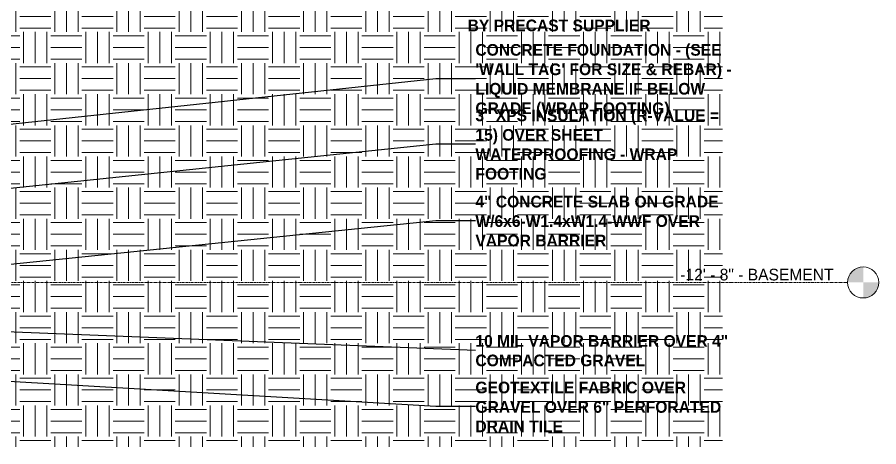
# Model space of a CAD drawing. Header units: inches. Extents: x 2469 to 3241, y -184 to 455.
# Drawn here: x 2902.6 to 3068.8, y -183.7 to -100.9 of the extents above; entities that cross this region are included whole.
import ezdxf

# ---------------------------------------------------------------- set-up
doc = ezdxf.new("R2010")
doc.units = ezdxf.units.IN
doc.header["$MEASUREMENT"] = 0
doc.linetypes.add('Grid Line 1_2_', pattern=[0.875, 0.5, -0.125, 0.125, -0.125])
for name, color, linetype, lineweight in [('0-4', 250, 'Continuous', 5), ('A-FLOR-LEVL', 51, 'Continuous', 9), ('A-FLOR-LEVL-1', 51, 'Grid Line 1_2_', 9), ('C-TOPO-1', 45, 'Continuous', 9), ('G-ANNO-TEXT', 231, 'Continuous', 30), ('G-ANNO-TEXT-1', 231, 'Continuous', 9)]:
    doc.layers.add(name, color=color, linetype=linetype, lineweight=lineweight)
doc.styles.add('Century Gothic', font='ufonts.com_century-gothic.ttf', dxfattribs={"height": 2.25})
doc.styles.add('Century Gothic_B', font='GOTHICB.TTF', dxfattribs={"height": 2.25})
pattern_1 = [(0, (3257.106, 59.024), (6, 6), [6, -6]), (0, (3257.106, 61.274), (6, 6), [6, -6]), (0, (3257.106, 63.524), (6, 6), [6, -6]), (90, (3257.856, 64.274), (-6, 6), [6, -6]), (90, (3260.106, 64.274), (-6, 6), [6, -6]), (90, (3262.356, 64.274), (-6, 6), [6, -6])]

# ---------------------------------------------------------------- blocks, each defined once
blk = doc.blocks.new('CTR  - Topography_rvt-3-WALL SECTION - NORTH EXT_ WALL - LOOKING WEST')
at = {"layer": 'C-TOPO-1'}
h = blk.add_hatch(dxfattribs=at)
h.set_pattern_fill('FP_6', color=256, style=0, pattern_type=2)
h.set_pattern_definition(pattern_1)
h.paths.add_polyline_path([(3842.18, -183.67), (3957.17, -183.67), (3957.17, -55), (3885.92, -55), (3885.92, -43.59), (3862.54, -43.72), (3860.32, -32.29), (3832.32, -25.34), (3832.32, -158), (3837.27, -158), (3843.24, -161.45), (3847.82, -168), (3847.82, -180), (3839.32, -180), (3839.32, -182), (3832.32, -182), (3832.32, -183.67), (3841.76, -183.67)], flags=0)
h.paths.add_polyline_path([(3842.63, -177.14), (3843.07, -177.09), (3843.5, -176.94), (3843.87, -176.7), (3844.19, -176.38), (3844.43, -176.01), (3844.58, -175.58), (3844.63, -175.14), (3844.58, -174.69), (3844.43, -174.27), (3844.19, -173.89), (3843.87, -173.57), (3843.5, -173.34), (3843.07, -173.19), (3842.63, -173.14), (3842.18, -173.19), (3841.76, -173.34), (3841.38, -173.57), (3841.06, -173.89), (3840.83, -174.27), (3840.68, -174.69), (3840.63, -175.14), (3840.68, -175.58), (3840.83, -176.01), (3841.06, -176.38), (3841.38, -176.7), (3841.76, -176.94), (3842.18, -177.09)], flags=0)
h = blk.add_hatch(dxfattribs=at)
h.set_pattern_fill('FP_6', color=256, style=0, pattern_type=2)
h.set_pattern_definition(pattern_1)
h.paths.add_polyline_path([(3957.17, -183.67), (4000, -183.67), (4000, -48.06), (3989.88, -47.17), (3957.53, -44.82), (3957.17, -48.13), (3969.92, -48.13), (3969.17, -55), (3957.17, -55), (3957.17, -106.22)], flags=0)
blk = doc.blocks.new('Level - Level Head - Circle-50818-WALL SECTION - NORTH EXT_ WALL - LOOKING WEST')
at = {"layer": 'A-FLOR-LEVL'}
h = blk.add_hatch(color=256, dxfattribs=at)
edge = h.paths.add_edge_path(flags=0)
edge.add_line((4027.16, 0), (4024.16, 0))
edge.add_arc((4027.16, 0), 3, 90, 180, ccw=False)
edge.add_line((4027.16, 3), (4027.16, 0))
h = blk.add_hatch(color=256, dxfattribs=at)
edge = h.paths.add_edge_path(flags=0)
edge.add_line((4027.16, -3), (4027.16, 0))
edge.add_line((4027.16, 0), (4030.16, 0))
edge.add_arc((4027.16, 0), 3, 270, 360, ccw=False)
blk.add_circle((4027.16, 0), 3, dxfattribs=at)

msp = doc.modelspace()

# ---------------------------------------------------------------- linework, layer by layer
at = {"layer": 'A-FLOR-LEVL-1'}
msp.add_line((2810.025038, -152), (3062.778864, -152), dxfattribs=at)
at = {"layer": 'G-ANNO-TEXT'}
for p, q in [((2863.530801, -125.56873), (2983.350851, -112.674643)), ((2983.350851, -112.674643), (2990.987561, -112.674643)), ((2869.209386, -137.137564), (2983.350851, -125.31074)), ((2983.350851, -125.31074), (2990.987561, -125.31074)), ((2842.302953, -154.529826), (2983.350851, -140.05137)), ((2983.350851, -140.05137), (2990.987561, -140.05137)), ((2848.993616, -159.440269), (2990.987561, -165.037799)), ((2883.760611, -170.007585), (2983.350851, -175.87539)), ((2983.350851, -175.87539), (2990.987561, -175.87539))]:
    msp.add_line(p, q, dxfattribs=at)

# ---------------------------------------------------------------- block references
at = {"layer": '0-4'}
msp.add_blockref('CTR  - Topography_rvt-3-WALL SECTION - NORTH EXT_ WALL - LOOKING WEST', (-961.384049, 0), dxfattribs=at)
at = {"layer": 'A-FLOR-LEVL'}
msp.add_blockref('Level - Level Head - Circle-50818-WALL SECTION - NORTH EXT_ WALL - LOOKING WEST', (-961.384049, -152), dxfattribs=at)

# ---------------------------------------------------------------- texts
at = {"layer": 'A-FLOR-LEVL', "insert": (3030.498795, -149.362304), "char_height": 2.25, "width": 35.67825, "attachment_point": 1, "style": 'Century Gothic'}
msp.add_mtext('-12\' - 8" - BASEMENT', dxfattribs=at)
at = {"layer": 'G-ANNO-TEXT-1', "char_height": 2.25, "attachment_point": 1, "style": 'Century Gothic_B'}
for s, insert, width in [('BY PRECAST SUPPLIER', (2989.487561, -101.339148), 38.85975), ('CONCRETE FOUNDATION - (SEE', (2990.987561, -106.047281), 57.34275), ("'WALL TAG' FOR SIZE & REBAR) -", (2990.987561, -109.797281), 57.34275), ('LIQUID MEMBRANE IF BELOW', (2990.987561, -113.547281), 52.419), ('GRADE (WRAP FOOTING)', (2990.987561, -117.297281), 46.13175), ('3" XPS INSULATION (R-VALUE =', (2990.987561, -118.683378), 55.97925), ('15) OVER SHEET', (2990.987561, -122.433378), 28.6335), ('WATERPROOFING - WRAP', (2990.987561, -126.183378), 46.8135), ('FOOTING', (2990.987561, -129.933378), 17.1195), ('4" CONCRETE SLAB ON GRADE', (2990.987561, -135.299599), 56.13075), ('W/6x6-W1.4xW1.4-WWF OVER', (2990.987561, -139.049599), 55.22175), ('VAPOR BARRIER', (2990.987561, -142.799599), 29.46675), ('10 MIL VAPOR BARRIER OVER 4"', (2990.987561, -162.161618), 58.176), ('COMPACTED GRAVEL', (2990.987561, -165.911618), 40.1475), ('GEOTEXTILE FABRIC OVER', (2990.987561, -171.123619), 46.965), ('GRAVEL OVER 6" PERFORATED', (2990.987561, -174.873619), 54.9945), ('DRAIN TILE', (2990.987561, -178.623619), 19.2405)]:
    msp.add_mtext(s, dxfattribs=dict(at, insert=insert, width=width))

doc.saveas('drawing.dxf')
